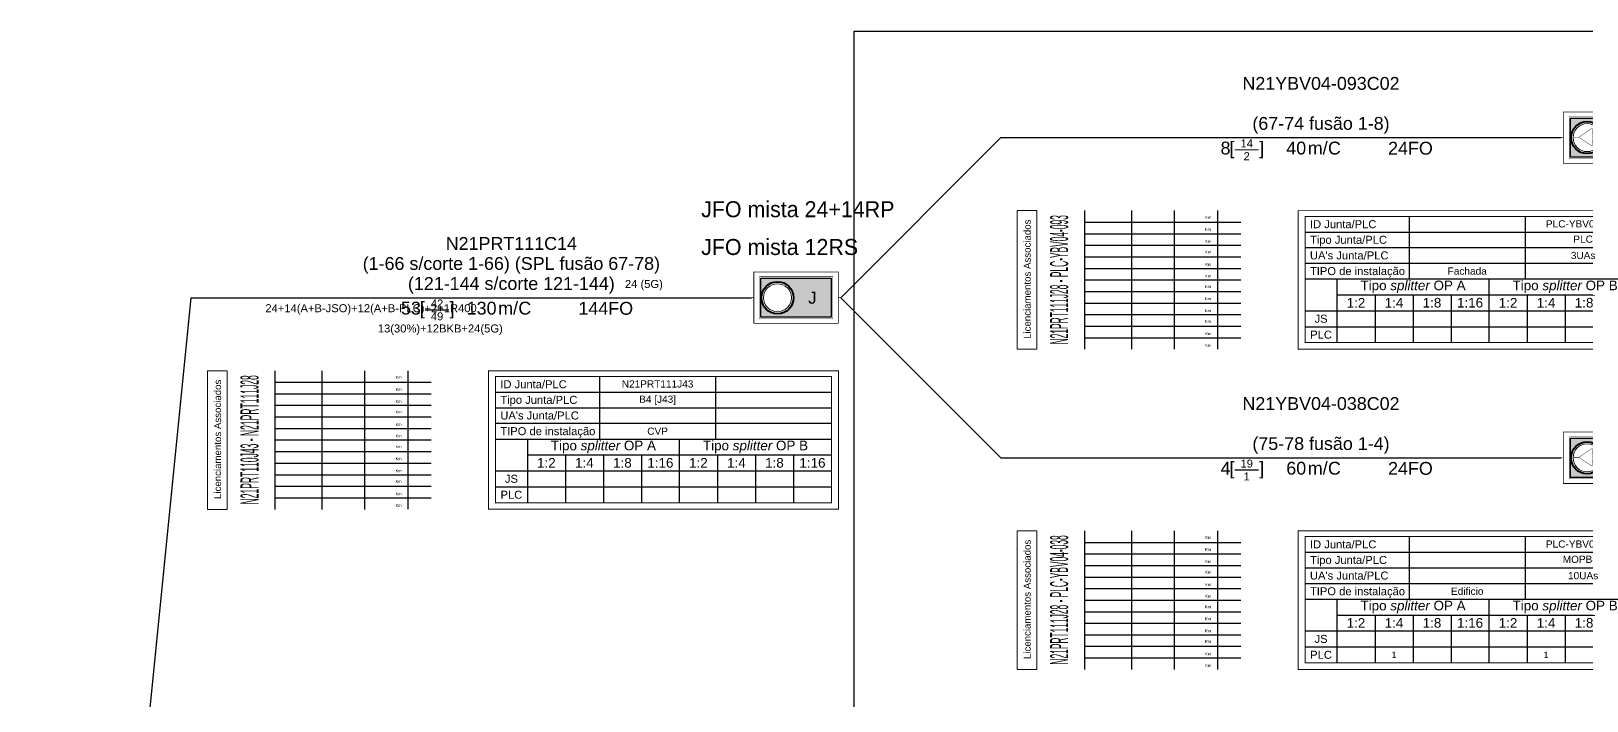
# Model space of a CAD drawing. Header units: metres. Extents: x 288 to 1034, y 827 to 7702.
# Drawn here: x 487.8 to 682.2, y 4544.6 to 4628.3 of the extents above; entities that cross this region are included whole.
import ezdxf
from ezdxf.enums import TextEntityAlignment as Align

# ---------------------------------------------------------------- set-up
doc = ezdxf.new("R2010")
doc.units = ezdxf.units.M
doc.header["$MEASUREMENT"] = 0
doc.set_wipeout_variables(frame=1)
for name, color, linetype in [('3-PROJ_FTTH_CABO', 7, 'Continuous'), ('3-PROJ_FTTH_JUNTA', 7, 'Continuous'), ('3-PROJ_FTTH_LICENCIAMENTOS', 7, 'Continuous'), ('3-PROJ_FTTH_PLC', 7, 'Continuous'), ('Ajusa STCE', 7, 'Continuous'), ('Licenciamentos Porto_1', 4, 'Continuous')]:
    doc.layers.add(name, color=color, linetype=linetype)
doc.styles.add('ARIAL', font='')
doc.styles.get('ARIAL').set_extended_font_data('Arial')

# ---------------------------------------------------------------- blocks, each defined once
blk = doc.blocks.new('*U6')
blk.add_hatch(color=31).paths.add_polyline_path([(9.97, -2.44), (1.18, -2.44), (1.18, 2.44), (9.97, 2.44)])
at = {"color": 7}
for points, const_width in [([(10.86, -3.21), (0.29, -3.21), (0.29, 3.21), (10.86, 3.21)], 0.0929), ([(10.17, -2.63), (0.99, -2.63), (0.99, 2.63), (10.17, 2.63)], 0.0465)]:
    blk.add_lwpolyline(points, close=True, dxfattribs=dict(at, const_width=const_width))
at = {"color": 31}
blk.add_lwpolyline([(9.97, -2.44), (1.18, -2.44), (1.18, 2.44), (9.97, 2.44)], close=True, dxfattribs=at)
at = {"color": 7}
for points, const_width in [([(0.29, 0), (0, 0)], 0.0743), ([(11.15, 0), (10.86, 0)], 0.0743), ([(-40.78, -1.52), (-37.77, -1.52)], 0.15)]:
    blk.add_lwpolyline(points, dxfattribs=dict(at, const_width=const_width))
at = {"color": 7, "ltscale": 0.001}
blk.add_lwpolyline([(10.86, -9.12, 0.12, 0.12, 0), (10.86, -9.12, 0.12, 0.12, 0), (-32.84, -9.12, 0.12, 0.12, 0), (-32.84, -26.43, 0.12, 0.12, 0), (10.86, -26.43, 0.12, 0.12, 0), (10.86, -26.43, 0.12, 0.12, 0), (10.86, -9.12, 0, 0, 0)], format="xyseb", dxfattribs=at)
at = {"color": 7, "ltscale": 0.001, "const_width": 0.12}
blk.add_lwpolyline([(10, -25.61), (10, -25.61), (-31.98, -25.61), (-31.98, -9.84), (10, -9.84), (10, -9.84)], close=True, dxfattribs=at)
at = {"color": 7}
for points in [[(-18.98, -9.84), (-18.98, -17.65)], [(-4.49, -9.84), (-4.49, -17.65)], [(-31.98, -11.79), (10, -11.79)], [(-31.98, -13.74), (10, -13.74)], [(-31.98, -15.69), (10, -15.69)], [(-31.98, -17.65), (10, -17.65)], [(-28, -17.65), (-28, -25.61)], [(-9, -25.61), (-9, -17.65)], [(-28, -19.64), (10, -19.64)], [(-23.25, -19.64), (-23.25, -25.61)], [(-18.5, -19.64), (-18.5, -25.61)], [(-13.75, -19.64), (-13.75, -25.61)], [(-4.25, -19.64), (-4.25, -25.61)], [(0.5, -19.64), (0.5, -25.61)], [(5.25, -19.64), (5.25, -25.61)], [(-31.98, -21.63), (10, -21.63)], [(-31.98, -23.62), (10, -23.62)], [(-31.98, -23.62), (-13.57, -23.62), (10, -23.62)]]:
    blk.add_lwpolyline(points, dxfattribs=at)
at = {"color": 7, "style": 'ARIAL'}
for s, height, p in [('J', 1.5, (7.61, 0)), ('JS', 1, (-29.99, -22.62)), ('PLC', 1, (-29.99, -24.61))]:
    blk.add_text(s, height=height, dxfattribs=at).set_placement(p, align=Align.MIDDLE_CENTER)
blk.add_text('[     ]  ', height=1.6, dxfattribs=at).set_placement((-35.85, -0.5), align=Align.TOP_RIGHT)
for s, p in [('ID Junta/PLC', (-31.38, -10.81)), ('Tipo Junta/PLC', (-31.38, -12.76)), ("UA's Junta/PLC", (-31.38, -14.71)), ('TIPO de instalação', (-31.38, -16.67))]:
    blk.add_text(s, height=1, dxfattribs=at).set_placement(p, align=Align.MIDDLE_LEFT)
at = {"insert": (-31.65, -0.5), "char_height": 1.6, "width": 2.8224, "attachment_point": 1, "style": 'ARIAL'}
blk.add_mtext('m/', dxfattribs=at)
at = {"color": 7, "ltscale": 0.001, "char_height": 1.2, "attachment_point": 5, "style": 'ARIAL'}
for s, insert, width in [('{\\C114;Tipo \\fArial|b0|i1|c0|p34;splitter\\fArial|b0|i0|c0|p34; OP A}', (-18.5, -18.64), 14.6912), ('{\\C10;Tipo \\fArial|b0|i1|c0|p34;splitter\\fArial|b0|i0|c0|p34; OP B}', (0.5, -18.64), 14.6912), ('{\\C114;1:2}', (-25.63, -20.63), 4.1115), ('{\\C114;1:4}', (-20.88, -20.63), 4.1115), ('{\\C114;1:8}', (-16.13, -20.63), 4.1115), ('{\\C114;1:16}', (-11.38, -20.63), 4.1115), ('{\\C10;1:2}', (-6.63, -20.63), 4.1115), ('{\\C10;1:4}', (-1.88, -20.63), 4.1115), ('{\\C10;1:8}', (2.87, -20.63), 4.1115), ('{\\C10;1:16}', (7.62, -20.63), 4.1115)]:
    blk.add_mtext(s, dxfattribs=dict(at, insert=insert, width=width))
at = {"color": 7, "style": 'ARIAL'}
for tag, p in [('ID_CABO', (-30, 5.5)), ('ID_CABO2', (-30, 3)), ('ID_CABO3', (-30, 0.5))]:
    blk.add_attdef(tag, text='', height=1.6, dxfattribs=at).set_placement(p, align=Align.BOTTOM_CENTER)
at = {"color": 7, "lineweight": 0, "style": 'ARIAL'}
blk.add_attdef('FO_ACTIVAS', text='', height=1.6, dxfattribs=at).set_placement((-41.3, -0.5), align=Align.TOP_RIGHT)
for tag, height, p in [('FO_RESERVA', 1, (-39.28, -2.32)), ('FO_MORTAS', 1, (-39.28, -0.72)), ('JUNTA', 0.9, (-11.73, -10.77)), ('TIPO_JUNTA', 0.9, (-11.73, -12.68)), ('INSTALACAO', 0.9, (-11.73, -16.67)), ('NPOL_CVP', 0.9, (2.75, -16.66))]:
    blk.add_attdef(tag, text='', height=height, dxfattribs=at).set_placement(p, align=Align.MIDDLE_CENTER)
at = {"color": 7, "style": 'ARIAL'}
blk.add_attdef('METROS', text='', height=1.6, dxfattribs=at).set_placement((-31.85, -0.5), align=Align.TOP_RIGHT)
for tag, p in [('TIPO_INSTALACAO', (-29.13, -0.5)), ('CAPACIDADE', (-21.62, -0.52))]:
    blk.add_attdef(tag, text='', height=1.6, dxfattribs=at).set_placement(p, align=Align.TOP_LEFT)
at = {"color": 5, "lineweight": 0, "style": 'ARIAL'}
blk.add_attdef('FO_RTR+BKB', text='', height=0.8, dxfattribs=at).set_placement((12.07, -1.2), align=Align.MIDDLE_LEFT)
at = {"color": 4, "lineweight": 0, "style": 'ARIAL'}
blk.add_attdef('ALOCAÇÃO_RDP', text='', height=0.8, dxfattribs=at).set_placement((-0.91, -2.81), align=Align.MIDDLE_RIGHT)
at = {"color": 1, "lineweight": 0, "style": 'ARIAL'}
blk.add_attdef('ALOCAÇÃO_RDS', text='', height=0.8, dxfattribs=at).set_placement((-0.89, -4.35), align=Align.MIDDLE_RIGHT)
at = {"color": 4, "lineweight": 0, "style": 'ARIAL'}
blk.add_attdef('FO_RDP', text='', height=0.8, dxfattribs=at).set_placement((12.06, -2.81), align=Align.MIDDLE_LEFT)
at = {"color": 1, "lineweight": 0, "style": 'ARIAL'}
blk.add_attdef('FO_RDS', text='', height=0.8, dxfattribs=at).set_placement((12.09, -4.35), align=Align.MIDDLE_LEFT)
at = {"color": 7, "lineweight": 0, "style": 'ARIAL'}
blk.add_attdef('MORADA', text='', height=0.75, dxfattribs=at).set_placement((10.86, -7.21), align=Align.MIDDLE_RIGHT)
at = {"color": 114, "style": 'ARIAL'}
for tag, p in [('(J)1:2_A', (-25.63, -22.62)), ('(J)1:4_A', (-20.88, -22.62)), ('(J)1:8_A', (-16.13, -22.62)), ('(J)1:16_A', (-11.38, -22.62)), ('(P)1:2_A', (-25.63, -24.61)), ('(P)1:4_A', (-20.88, -24.61)), ('(P)1:8_A', (-16.13, -24.61)), ('(P)1:16_A', (-11.38, -24.61))]:
    blk.add_attdef(tag, text='', height=0.8, dxfattribs=at).set_placement(p, align=Align.MIDDLE_CENTER)
at = {"color": 10, "style": 'ARIAL'}
for tag, p in [('(J)1:2_B', (-6.63, -22.62)), ('(J)1:4_B', (-1.88, -22.62)), ('(J)1:8_B', (2.87, -22.62)), ('(J)1:16_B', (7.62, -22.62)), ('(P)1:2_B', (-6.63, -24.61)), ('(P)1:4_B', (-1.88, -24.61)), ('(P)1:8_B', (2.87, -24.61)), ('(P)1:16_B', (7.62, -24.61))]:
    blk.add_attdef(tag, text='', height=0.8, dxfattribs=at).set_placement(p, align=Align.MIDDLE_CENTER)
at = {"color": 7, "lineweight": 0}
blk.add_wipeout([(3.7, -1.95), (3.43, -1.99), (3.09, -2), (2.79, -1.95), (2.57, -1.88), (2.34, -1.78), (2.03, -1.59), (1.77, -1.34), (1.58, -1.1), (1.47, -0.92), (1.35, -0.61), (1.28, -0.33), (1.25, 0), (1.3, 0.42), (1.38, 0.7), (1.51, 0.98), (1.63, 1.17), (1.83, 1.4), (1.98, 1.55), (2.18, 1.69), (2.4, 1.81), (2.69, 1.92), (2.92, 1.97), (3.27, 2), (3.51, 1.99), (3.73, 1.94), (3.98, 1.87), (4.15, 1.79), (4.31, 1.7), (4.51, 1.56), (4.66, 1.42), (4.79, 1.28), (4.96, 1.05), (5.05, 0.88), (5.15, 0.64), (5.21, 0.41), (5.25, 0.11), (5.23, -0.32), (5.19, -0.52), (5.11, -0.74), (4.96, -1.04), (4.78, -1.3), (4.57, -1.51), (4.25, -1.74), (3.96, -1.87)], dxfattribs=at)
at = {"color": 7, "lineweight": 40}
blk.add_circle((3.25, 0), 2, dxfattribs=at)
at = {"color": 7, "lineweight": 0}
blk.add_circle((3.25, 0), 1.75, dxfattribs=at)
blk.add_circle((3.25, 0), 1.75, dxfattribs=at)
blk = doc.blocks.new('*U9')
blk.add_hatch(color=31).paths.add_polyline_path([(9.97, -2.44), (1.18, -2.44), (1.18, 2.44), (9.97, 2.44)])
at = {"color": 7}
for points, const_width in [([(10.86, -3.21), (0.29, -3.21), (0.29, 3.21), (10.86, 3.21)], 0.0929), ([(10.17, -2.63), (0.99, -2.63), (0.99, 2.63), (10.17, 2.63)], 0.0465)]:
    blk.add_lwpolyline(points, close=True, dxfattribs=dict(at, const_width=const_width))
at = {"color": 31}
blk.add_lwpolyline([(9.97, -2.44), (1.18, -2.44), (1.18, 2.44), (9.97, 2.44)], close=True, dxfattribs=at)
at = {"color": 7}
for points, const_width in [([(0.29, 0), (0, 0)], 0.0743), ([(11.15, 0), (10.86, 0)], 0.0743), ([(-40.78, -1.52), (-37.77, -1.52)], 0.15)]:
    blk.add_lwpolyline(points, dxfattribs=dict(at, const_width=const_width))
at = {"color": 7, "ltscale": 0.001}
blk.add_lwpolyline([(10.86, -9.12, 0.12, 0.12, 0), (10.86, -9.12, 0.12, 0.12, 0), (-32.84, -9.12, 0.12, 0.12, 0), (-32.84, -26.43, 0.12, 0.12, 0), (10.86, -26.43, 0.12, 0.12, 0), (10.86, -26.43, 0.12, 0.12, 0), (10.86, -9.12, 0, 0, 0)], format="xyseb", dxfattribs=at)
at = {"color": 7, "ltscale": 0.001, "const_width": 0.12}
blk.add_lwpolyline([(10, -25.61), (10, -25.61), (-31.98, -25.61), (-31.98, -9.84), (10, -9.84), (10, -9.84)], close=True, dxfattribs=at)
at = {"color": 7}
for points in [[(-18.98, -9.84), (-18.98, -17.65)], [(-4.49, -9.84), (-4.49, -17.65)], [(-31.98, -11.79), (10, -11.79)], [(-31.98, -13.74), (10, -13.74)], [(-31.98, -15.69), (10, -15.69)], [(-31.98, -17.65), (10, -17.65)], [(-28, -17.65), (-28, -25.61)], [(-9, -25.61), (-9, -17.65)], [(-28, -19.64), (10, -19.64)], [(-23.25, -19.64), (-23.25, -25.61)], [(-18.5, -19.64), (-18.5, -25.61)], [(-13.75, -19.64), (-13.75, -25.61)], [(-4.25, -19.64), (-4.25, -25.61)], [(0.5, -19.64), (0.5, -25.61)], [(5.25, -19.64), (5.25, -25.61)], [(-31.98, -21.63), (10, -21.63)], [(-31.98, -23.62), (10, -23.62)], [(-31.98, -23.62), (-13.57, -23.62), (10, -23.62)]]:
    blk.add_lwpolyline(points, dxfattribs=at)
at = {"color": 7, "style": 'ARIAL'}
blk.add_text('[     ]  ', height=1.6, dxfattribs=at).set_placement((-35.85, -0.5), align=Align.TOP_RIGHT)
for s, p in [('ID Junta/PLC', (-31.38, -10.81)), ('Tipo Junta/PLC', (-31.38, -12.76)), ("UA's Junta/PLC", (-31.38, -14.71)), ('TIPO de instalação', (-31.38, -16.67))]:
    blk.add_text(s, height=1, dxfattribs=at).set_placement(p, align=Align.MIDDLE_LEFT)
for s, p in [('JS', (-29.99, -22.62)), ('PLC', (-29.99, -24.61))]:
    blk.add_text(s, height=1, dxfattribs=at).set_placement(p, align=Align.MIDDLE_CENTER)
at = {"insert": (-31.65, -0.5), "char_height": 1.6, "width": 2.8224, "attachment_point": 1, "style": 'ARIAL'}
blk.add_mtext('m/', dxfattribs=at)
at = {"color": 7, "ltscale": 0.001, "char_height": 1.2, "attachment_point": 5, "style": 'ARIAL'}
for s, insert, width in [('{\\C114;Tipo \\fArial|b0|i1|c0|p34;splitter\\fArial|b0|i0|c0|p34; OP A}', (-18.5, -18.64), 14.6912), ('{\\C10;Tipo \\fArial|b0|i1|c0|p34;splitter\\fArial|b0|i0|c0|p34; OP B}', (0.5, -18.64), 14.6912), ('{\\C114;1:2}', (-25.63, -20.63), 4.1115), ('{\\C114;1:4}', (-20.88, -20.63), 4.1115), ('{\\C114;1:8}', (-16.13, -20.63), 4.1115), ('{\\C114;1:16}', (-11.38, -20.63), 4.1115), ('{\\C10;1:2}', (-6.63, -20.63), 4.1115), ('{\\C10;1:4}', (-1.88, -20.63), 4.1115), ('{\\C10;1:8}', (2.87, -20.63), 4.1115), ('{\\C10;1:16}', (7.62, -20.63), 4.1115)]:
    blk.add_mtext(s, dxfattribs=dict(at, insert=insert, width=width))
at = {"color": 7, "style": 'ARIAL'}
for tag, p in [('ID_CABO', (-30, 5.5)), ('ID_CABO2', (-30, 3)), ('ID_CABO3', (-30, 0.5))]:
    blk.add_attdef(tag, text='', height=1.6, dxfattribs=at).set_placement(p, align=Align.BOTTOM_CENTER)
at = {"color": 7, "lineweight": 0, "style": 'ARIAL'}
blk.add_attdef('FO_ACTIVAS', text='', height=1.6, dxfattribs=at).set_placement((-41.3, -0.5), align=Align.TOP_RIGHT)
for tag, height, p in [('FO_RESERVA', 1, (-39.28, -2.32)), ('FO_MORTAS', 1, (-39.28, -0.72)), ('PLC', 0.9, (2.75, -10.77)), ('TIPO_PLC', 0.9, (2.75, -12.68)), ('UA_PLC', 0.9, (2.75, -14.72)), ('INSTALACAO', 0.9, (-11.73, -16.67)), ('NPOL_CVP', 0.9, (2.75, -16.66))]:
    blk.add_attdef(tag, text='', height=height, dxfattribs=at).set_placement(p, align=Align.MIDDLE_CENTER)
at = {"color": 7, "style": 'ARIAL'}
blk.add_attdef('METROS', text='', height=1.6, dxfattribs=at).set_placement((-31.85, -0.5), align=Align.TOP_RIGHT)
for tag, height, p in [('TIPO_INSTALACAO', 1.6, (-29.13, -0.5)), ('CAPACIDADE', 1.6, (-21.62, -0.52)), ('BID1', 0.75, (12.86, -9.12)), ('BID2', 0.75, (12.86, -10.2)), ('BID3', 0.75, (12.86, -11.27)), ('BID4', 0.75, (12.86, -12.35)), ('BID5', 0.75, (12.86, -13.42)), ('BID6', 0.75, (12.86, -14.5)), ('BID7', 0.75, (12.86, -15.57)), ('BID8', 0.75, (12.86, -16.65)), ('BID9', 0.75, (12.86, -17.73)), ('BID10', 0.75, (12.86, -18.8)), ('BID11', 0.75, (12.86, -19.88)), ('BID12', 0.75, (12.86, -20.95)), ('BID13', 0.75, (12.86, -22.03)), ('BID14', 0.75, (12.86, -23.11)), ('BID15', 0.75, (12.86, -24.18)), ('BID16', 0.75, (12.86, -25.26)), ('BID17', 0.75, (12.86, -26.33)), ('BID18', 0.75, (12.86, -27.41)), ('BID19', 0.75, (12.86, -28.49)), ('BID20', 0.75, (12.86, -29.56)), ('BID21', 0.75, (12.86, -30.64)), ('BID22', 0.75, (12.86, -31.71)), ('BID23', 0.75, (12.86, -32.79)), ('BID24', 0.75, (12.86, -33.86))]:
    blk.add_attdef(tag, text='', height=height, dxfattribs=at).set_placement(p, align=Align.TOP_LEFT)
at = {"color": 1, "lineweight": 0, "style": 'ARIAL'}
blk.add_attdef('ALOCAÇÃO_RDS', text='', height=0.8, dxfattribs=at).set_placement((-0.89, -4.35), align=Align.MIDDLE_RIGHT)
at = {"color": 7, "style": 'ARIAL'}
for tag, p in [('N_RAISER(X)', (5.58, -4.41)), ('F.B.(X)', (5.58, -5.81))]:
    blk.add_attdef(tag, text='', height=0.75, dxfattribs=at).set_placement(p, align=Align.MIDDLE_CENTER)
at = {"color": 1, "lineweight": 0, "style": 'ARIAL'}
blk.add_attdef('FO_RDS', text='', height=0.8, dxfattribs=at).set_placement((12.09, -4.35), align=Align.MIDDLE_LEFT)
at = {"color": 7, "lineweight": 0, "style": 'ARIAL'}
blk.add_attdef('MORADA', text='', height=0.75, dxfattribs=at).set_placement((10.86, -7.21), align=Align.MIDDLE_RIGHT)
at = {"color": 114, "style": 'ARIAL'}
for tag, p in [('FA_OPA', (20.86, -9.12)), ('A_SPL_1', (20.86, -10.62)), ('A_SPL_2', (20.86, -12.12)), ('A_SPL_3', (20.86, -13.62)), ('A_SPL_4', (20.86, -15.12)), ('A_SPL_5', (20.86, -16.62))]:
    blk.add_attdef(tag, text='', height=0.75, dxfattribs=at).set_placement(p, align=Align.TOP_LEFT)
at = {"color": 1, "style": 'ARIAL'}
for tag, p in [('FA_OPB', (20.86, -18.62)), ('B_SPL_1', (20.86, -20.12)), ('B_SPL_2', (20.86, -21.62)), ('B_SPL_3', (20.86, -23.12)), ('B_SPL_4', (20.86, -24.62)), ('B_SPL_5', (20.86, -26.12))]:
    blk.add_attdef(tag, text='', height=0.75, dxfattribs=at).set_placement(p, align=Align.TOP_LEFT)
at = {"color": 114, "style": 'ARIAL'}
for tag, p in [('(J)1:2_A', (-25.63, -22.62)), ('(J)1:4_A', (-20.88, -22.62)), ('(J)1:8_A', (-16.13, -22.62)), ('(J)1:16_A', (-11.38, -22.62)), ('(P)1:2_A', (-25.63, -24.61)), ('(P)1:4_A', (-20.88, -24.61)), ('(P)1:8_A', (-16.13, -24.61)), ('(P)1:16_A', (-11.38, -24.61))]:
    blk.add_attdef(tag, text='', height=0.8, dxfattribs=at).set_placement(p, align=Align.MIDDLE_CENTER)
at = {"color": 10, "style": 'ARIAL'}
for tag, p in [('(J)1:2_B', (-6.63, -22.62)), ('(J)1:4_B', (-1.88, -22.62)), ('(J)1:8_B', (2.87, -22.62)), ('(J)1:16_B', (7.62, -22.62)), ('(P)1:2_B', (-6.63, -24.61)), ('(P)1:4_B', (-1.88, -24.61)), ('(P)1:8_B', (2.87, -24.61)), ('(P)1:16_B', (7.62, -24.61))]:
    blk.add_attdef(tag, text='', height=0.8, dxfattribs=at).set_placement(p, align=Align.MIDDLE_CENTER)
at = {"color": 7, "lineweight": 0}
blk.add_wipeout([(3.7, -1.95), (3.43, -1.99), (3.09, -2), (2.79, -1.95), (2.57, -1.88), (2.34, -1.78), (2.03, -1.59), (1.77, -1.34), (1.58, -1.1), (1.47, -0.92), (1.35, -0.61), (1.28, -0.33), (1.25, 0), (1.3, 0.42), (1.38, 0.7), (1.51, 0.98), (1.63, 1.17), (1.83, 1.4), (1.98, 1.55), (2.18, 1.69), (2.4, 1.81), (2.69, 1.92), (2.92, 1.97), (3.27, 2), (3.51, 1.99), (3.73, 1.94), (3.98, 1.87), (4.15, 1.79), (4.31, 1.7), (4.51, 1.56), (4.66, 1.42), (4.79, 1.28), (4.96, 1.05), (5.05, 0.88), (5.15, 0.64), (5.21, 0.41), (5.25, 0.11), (5.23, -0.32), (5.19, -0.52), (5.11, -0.74), (4.96, -1.04), (4.78, -1.3), (4.57, -1.51), (4.25, -1.74), (3.96, -1.87)], dxfattribs=at)
at = {"color": 7, "const_width": 0.0465}
for points in [[(1.63, 0.06), (2.2, 0.06)], [(3.87, 0.62), (4.5, 0.62)], [(3.87, -0.49), (4.5, -0.49)]]:
    blk.add_lwpolyline(points, dxfattribs=at)
blk.add_lwpolyline([(2.2, 0.06), (3.87, -1.05), (3.87, 1.18)], close=True, dxfattribs=at)
at = {"color": 7, "lineweight": 40}
blk.add_circle((3.25, 0), 2, dxfattribs=at)
at = {"color": 7, "lineweight": 0}
blk.add_circle((3.25, 0), 1.75, dxfattribs=at)
blk.add_circle((3.25, 0), 1.75, dxfattribs=at)
at = {"color": 7, "style": 'ARIAL'}
blk.add_text('PLC', height=1.5, dxfattribs=at).set_placement((7.61, 0), align=Align.MIDDLE_CENTER)
blk = doc.blocks.new('Troço Sinoptico')
at = {"color": 7, "lineweight": 0, "style": 'ARIAL'}
for tag, p in [('D1', (-16.57, -9.75)), ('T1', (-10.78, -9.77)), ('E1', (-1.22, -9.77)), ('D2', (-16.57, -11.26))]:
    blk.add_attdef(tag, text='', height=0.631, dxfattribs=at).set_placement(p, align=Align.MIDDLE_CENTER)
blk.add_attdef('XXX1', text='', height=0.631, dxfattribs=at).set_placement((-4.58, -9.81), align=Align.MIDDLE_RIGHT)
at = {"color": 7}
blk.add_wipeout([(-27.96, -26.44), (-27.96, -9.12), (0, -9.12), (0, -26.43)], dxfattribs=at)
at = {"color": 7, "lineweight": 0}
blk.add_lwpolyline([(-27.96, -26.44), (-25.49, -26.44), (-25.49, -9.12), (-27.96, -9.12)], close=True, dxfattribs=at)
at = {"color": 7}
for points in [[(-19.54, -9.12), (-19.54, -26.44)], [(-13.66, -9.12), (-13.66, -17.78)], [(-8.33, -9.12), (-8.33, -17.78)], [(-2.94, -9.12), (-2.94, -17.77)], [(-19.54, -10.56), (0, -10.56)], [(-19.54, -12), (0, -12)], [(-19.54, -13.44), (0, -13.44)], [(-19.54, -14.89), (0, -14.89)], [(-19.54, -16.33), (0, -16.33)], [(-19.54, -17.77), (0, -17.77)], [(-19.54, -19.23), (0, -19.23)], [(-13.66, -17.78), (-13.66, -26.44)], [(-8.33, -17.78), (-8.33, -26.44)], [(-2.94, -17.78), (-2.94, -26.43)], [(-19.54, -20.67), (0, -20.67)], [(-19.54, -22.11), (0, -22.11)], [(-19.54, -23.55), (0, -23.55)], [(-19.54, -24.99), (0, -24.99)]]:
    blk.add_lwpolyline(points, dxfattribs=at)
at = {"color": 7, "lineweight": 0, "true_color": 0xffffff, "insert": (-26.69, -17.69), "char_height": 0.865, "width": 17.7947, "attachment_point": 5, "rotation": 90, "style": 'ARIAL'}
blk.add_mtext('Licenciamentos Associados', dxfattribs=at)
at = {"color": 7, "lineweight": 0, "char_height": 0.355, "width": 6.2282, "attachment_point": 2, "style": 'ARIAL'}
for insert in [(-4.1, -11.28), (-4.09, -9.77), (-4.09, -12.78), (-4.09, -14.1), (-4.09, -15.66), (-4.09, -17.1), (-4.1, -18.43), (-4.1, -19.94), (-4.1, -21.44), (-4.1, -22.77), (-4.09, -24.32), (-4.09, -25.77)]:
    blk.add_mtext('Km', dxfattribs=dict(at, insert=insert))
at = {"color": 7, "lineweight": 0, "style": 'ARIAL', "width": 0.580821}
blk.add_attdef('ORIGEM-DESTINO', text='', height=2.25, rotation=90, dxfattribs=at).set_placement((-21.59, -25.83), (-21.59, -9.68), align=Align.FIT)
at = {"color": 7, "lineweight": 0, "style": 'ARIAL'}
for tag, p in [('T2', (-10.78, -11.28)), ('E2', (-1.22, -11.3)), ('D3', (-16.57, -12.76)), ('T3', (-10.78, -12.77)), ('E3', (-1.22, -12.78)), ('D4', (-16.57, -14.09)), ('D5', (-16.57, -15.64)), ('T4', (-10.78, -14.1)), ('T5', (-10.78, -15.65)), ('E4', (-1.22, -14.1)), ('E5', (-1.22, -15.65)), ('D6', (-16.57, -17.08)), ('T6', (-10.78, -17.09)), ('E6', (-1.22, -17.09)), ('D7', (-16.57, -18.42)), ('T7', (-10.78, -18.43)), ('E7', (-1.22, -18.43)), ('D8', (-16.57, -19.93)), ('D9', (-16.57, -21.42)), ('T8', (-10.79, -19.94)), ('T9', (-10.79, -21.44)), ('E8', (-1.22, -19.97)), ('E9', (-1.22, -21.45)), ('D10', (-16.57, -22.75)), ('T10', (-10.78, -22.77)), ('E10', (-1.22, -22.77)), ('D11', (-16.57, -24.3)), ('T11', (-10.79, -24.31)), ('E11', (-1.22, -24.31)), ('D12', (-16.57, -25.74)), ('T12', (-10.79, -25.76)), ('E12', (-1.22, -25.76))]:
    blk.add_attdef(tag, text='', height=0.631, dxfattribs=at).set_placement(p, align=Align.MIDDLE_CENTER)
for tag, p in [('XXX2', (-4.59, -11.32)), ('XXX3', (-4.58, -12.81)), ('XXX4', (-4.59, -14.14)), ('XXX5', (-4.58, -15.69)), ('XXX6', (-4.58, -17.13)), ('XXX7', (-4.59, -18.47)), ('XXX8', (-4.59, -19.98)), ('XXX9', (-4.59, -21.48)), ('XXX10', (-4.59, -22.81)), ('XXX11', (-4.58, -24.35)), ('XXX12', (-4.58, -25.8))]:
    blk.add_attdef(tag, text='', height=0.631, dxfattribs=at).set_placement(p, align=Align.MIDDLE_RIGHT)
at = {"color": 7, "lineweight": 0, "style": 'ARIAL', "flags": 1}
blk.add_attdef('ID', text='', height=0.631, dxfattribs=at).set_placement((-13.98, -27.67), align=Align.MIDDLE_CENTER)
at = {"layer": 'Defpoints', "flags": 1}
for tag, p in [('TROCO', (-28.25, -8.29)), ('GAMA', (-13.98, -8.55))]:
    blk.add_attdef(tag, p, '', height=2.16, dxfattribs=at)

msp = doc.modelspace()

# ---------------------------------------------------------------- linework, layer by layer
at = {"layer": '3-PROJ_FTTH_CABO'}
for points in [[(608.95, 4614.95), (678.95, 4614.95)], [(487.8, 4394.95), (507.8, 4594.95)], [(507.8, 4594.95), (577.8, 4594.95)], [(608.95, 4574.95), (678.95, 4574.95)]]:
    msp.add_lwpolyline(points, dxfattribs=at)

# ---------------------------------------------------------------- texts
at = {"layer": 'Ajusa STCE', "color": 4, "lineweight": 30, "insert": (571.51, 4607.01), "char_height": 2, "width": 39.5526, "attachment_point": 1}
msp.add_mtext('\\pxt0;JFO mista 24+14RP', dxfattribs=at)

# ---------------------------------------------------------------- next in the draw order: block references
at = {"layer": '3-PROJ_FTTH_JUNTA'}
msp.add_blockref('*U6', (577.8, 4594.95), dxfattribs=at).add_auto_attribs({'JUNTA': 'N21PRT111J43', 'TIPO_JUNTA': 'B4 [J43]', 'INSTALACAO': 'CVP', 'ID_CABO': 'N21PRT111C14', 'ID_CABO2': '(1-66 s/corte 1-66) (SPL fusão 67-78)', 'ID_CABO3': '(121-144 s/corte 121-144)', 'FO_ACTIVAS': '53', 'FO_MORTAS': '42', 'FO_RESERVA': '49', 'METROS': '130', 'TIPO_INSTALACAO': 'C', 'CAPACIDADE': '144FO'})
at = {"layer": '3-PROJ_FTTH_PLC'}
for p, values in [((678.95, 4614.95), {'PLC': 'PLC-YBV04-093', 'TIPO_PLC': 'PLC', 'UA_PLC': '3UAs', 'INSTALACAO': 'Fachada', 'BID1': '552106', 'BID2': '552107', 'FA_OPA': '2', 'A_SPL_2': 'AS4112 1/2', 'FA_OPB': '2', 'B_SPL_2': 'BS4112 1/2', 'N_RAISER(X)': 'PP', 'ID_CABO': 'N21YBV04-093C02', 'ID_CABO3': '(67-74 fusão 1-8)', 'FO_ACTIVAS': '8', 'FO_MORTAS': '14', 'FO_RESERVA': '2', 'METROS': '40', 'TIPO_INSTALACAO': 'C', 'CAPACIDADE': '24FO'}), ((678.95, 4574.95), {'PLC': 'PLC-YBV04-038', 'TIPO_PLC': 'MOPB48', 'UA_PLC': '10UAs', 'INSTALACAO': 'Edificio', '(P)1:4_A': '1', '(P)1:4_B': '1', 'BID1': '552109', 'BID2': '552108', 'BID3': '552110', 'FA_OPA': '2', 'A_SPL_1': 'AS8112 2/2', 'A_SPL_3': 'AS4112 3/3', 'FA_OPB': '2', 'B_SPL_1': 'BS8112 2/2', 'B_SPL_3': 'BS4112 3/3', 'N_RAISER(X)': 'RVP', 'ID_CABO': 'N21YBV04-038C02', 'ID_CABO3': '(75-78 fusão 1-4)', 'FO_ACTIVAS': '4', 'FO_MORTAS': '19', 'FO_RESERVA': '1', 'METROS': '60', 'TIPO_INSTALACAO': 'C', 'CAPACIDADE': '24FO'})]:
    msp.add_blockref('*U9', p, dxfattribs=at).add_auto_attribs(values)

# ---------------------------------------------------------------- next in the draw order: linework, layer by layer
at = {"layer": '3-PROJ_FTTH_CABO'}
for points in [[(588.95, 4594.95), (608.95, 4614.95)], [(588.95, 4594.95), (608.95, 4574.95)]]:
    msp.add_lwpolyline(points, dxfattribs=at)

# ---------------------------------------------------------------- next in the draw order: block references
at = {"layer": '3-PROJ_FTTH_LICENCIAMENTOS'}
ref = msp.add_blockref('Troço Sinoptico', (638.95, 4614.95), dxfattribs=at)
ref.add_attrib('ORIGEM-DESTINO', 'N21PRT111J28 - PLC-YBV04-093', dxfattribs={"layer": '0', "color": 7, "lineweight": 0, "height": 2.2526, "rotation": 90, "style": 'ARIAL', "width": 0.333226}).set_placement((617.36, 4589.12), (617.36, 4605.27), align=Align.FIT)
ref = msp.add_blockref('Troço Sinoptico', (537.8, 4594.95), dxfattribs=at)
ref.add_attrib('ORIGEM-DESTINO', 'N21PRT110J43 - N21PRT111J28', dxfattribs={"layer": '0', "color": 7, "lineweight": 0, "height": 2.2526, "rotation": 90, "style": 'ARIAL', "width": 0.33935}).set_placement((516.21, 4569.12), (516.21, 4585.27), align=Align.FIT)
ref = msp.add_blockref('Troço Sinoptico', (638.95, 4574.95), dxfattribs=at)
ref.add_attrib('ORIGEM-DESTINO', 'N21PRT111J28 - PLC-YBV04-038', dxfattribs={"layer": '0', "color": 7, "lineweight": 0, "height": 2.2526, "rotation": 90, "style": 'ARIAL', "width": 0.333226}).set_placement((617.36, 4549.12), (617.36, 4565.27), align=Align.FIT)

# ---------------------------------------------------------------- next in the draw order: texts
at = {"layer": 'Ajusa STCE', "color": 4, "lineweight": 30, "insert": (571.51, 4602.29), "char_height": 2, "width": 29.5478, "attachment_point": 1}
msp.add_mtext('\\pxt0;JFO mista 12RS', dxfattribs=at)
at = {"layer": 'Ajusa STCE', "color": 3, "lineweight": 30, "char_height": 1, "width": 29.5478, "attachment_point": 1}
for s, insert in [('\\pxt0;{\\fArial|b0|i0|c0|p34;24 (5G)}', (561.99, 4597.17)), ('\\pxt0;{\\fArial|b0|i0|c0|p34;24+14(A+B-JSO)+12(A+B-PLC)+2+1R400}', (517.07, 4594.14)), ('\\pxt0;{\\fArial|b0|i0|c0|p34;13(30%)+12BKB+24(5G)}', (531.12, 4591.61))]:
    msp.add_mtext(s, dxfattribs=dict(at, insert=insert))

# ---------------------------------------------------------------- next in the draw order: linework, layer by layer
at = {"layer": 'Licenciamentos Porto_1', "color": 4}
msp.add_lwpolyline([(502.9, 4519.48), (502.9, 4519.48), (590.63, 4519.48), (590.63, 4628.26), (809.52, 4628.26), (809.52, 4170.93), (502.9, 4170.93), (502.91, 4519.48)], close=True, dxfattribs=at)

doc.saveas('drawing.dxf')
